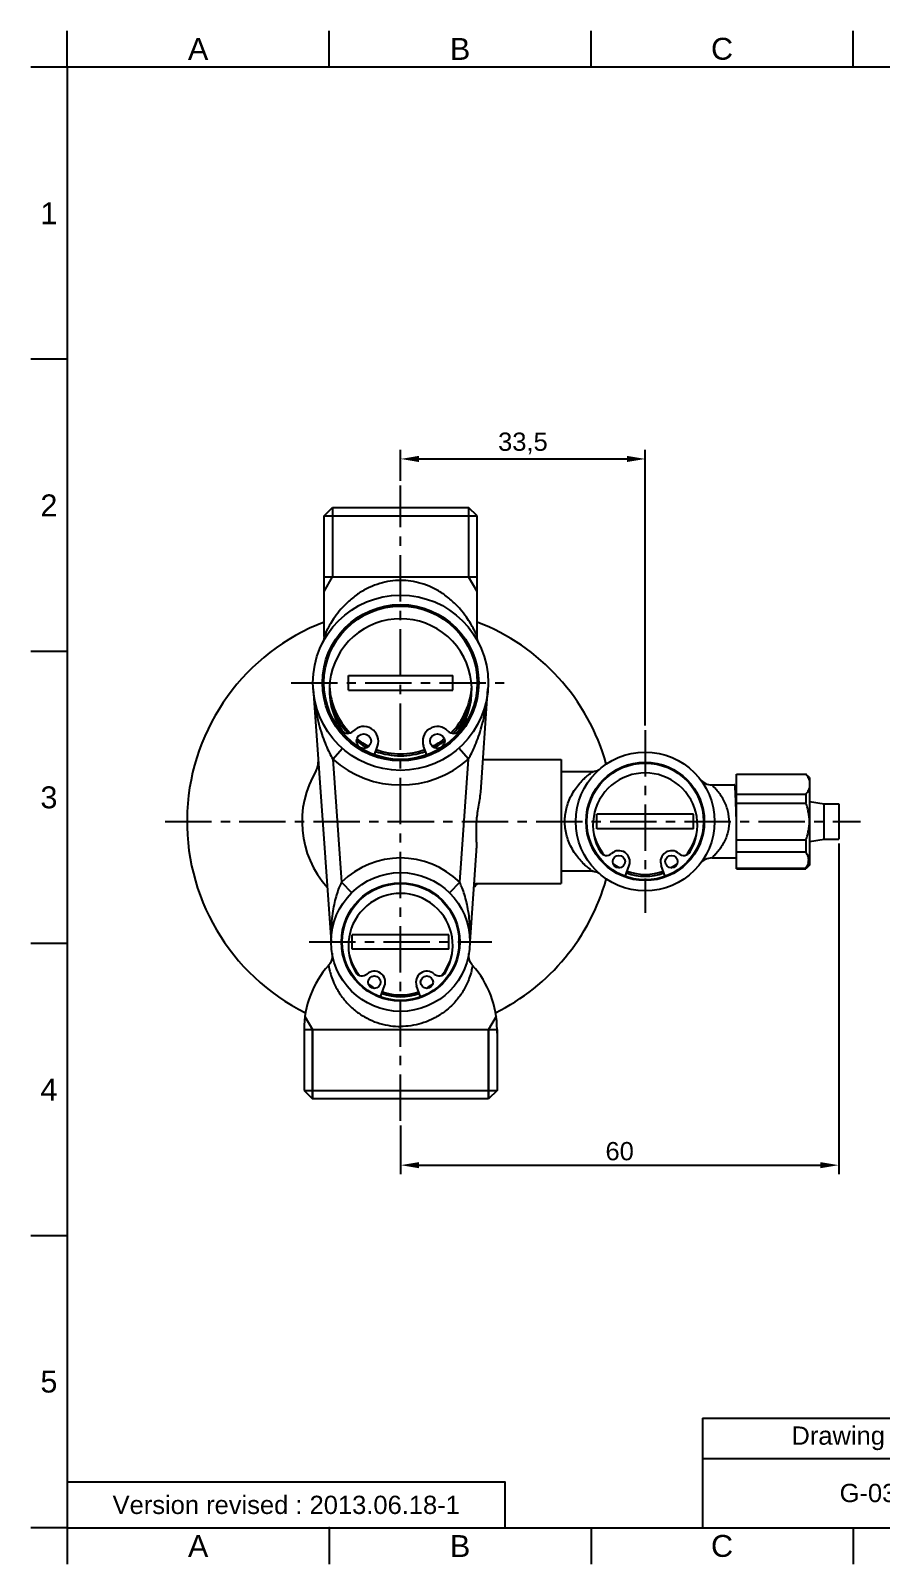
# Model space of a CAD drawing. Header units: millimetres. Extents: x 3143 to 4464, y 357 to 865.
# Drawn here: x 3143.1 to 3259.4, y 356.8 to 566.8 of the extents above; entities that cross this region are included whole.
import ezdxf

# ---------------------------------------------------------------- set-up
doc = ezdxf.new("R2010")
doc.units = ezdxf.units.MM
doc.header["$LTSCALE"] = 0.1
doc.linetypes.add('CENTERX2', pattern=[101.6, 63.5, -12.7, 12.7, -12.7])
for name, color, linetype in [('CENTER', 1, 'CENTERX2'), ('DIM', 3, 'Continuous'), ('FORM', 7, 'Continuous'), ('TEXT', 2, 'Continuous')]:
    doc.layers.add(name, color=color, linetype=linetype)
doc.styles.get("Standard").update_dxf_attribs({"font": 'arial_0.ttf'})
doc.dimstyles.new('ISO-25', dxfattribs={"dimtxt": 2.5, "dimasz": 2.5, "dimexe": 1.25, "dimexo": 0.625, "dimtad": 1, "dimtxsty": 'Standard', "dimcen": 2.5, "dimadec": 0, "dimazin": 0, "dimtfac": 1, "dimtmove": 0, "dimatfit": 3, "dimfxl": 1, "dimarcsym": 0})

# ---------------------------------------------------------------- blocks, each defined once
blk = doc.blocks.new('*D131')
at = {"layer": 'Defpoints', "color": 0, "transparency": 16777216}
for p in [(3227.24, 508.12), (3193.74, 504.48), (3227.24, 470.98)]:
    blk.add_point(p, dxfattribs=at)
at = {"layer": 'DIM', "color": 0, "lineweight": -2, "transparency": 16777216}
for p, q in [((3193.74, 505.1), (3193.74, 509.37)), ((3227.24, 471.6), (3227.24, 509.37)), ((3196.24, 508.12), (3224.74, 508.12))]:
    blk.add_line(p, q, dxfattribs=at)
at = {"layer": 'DIM', "color": 0, "transparency": 16777216}
for points in [[(3196.24, 508.54), (3196.24, 507.7), (3193.74, 508.12)], [(3224.74, 508.54), (3224.74, 507.7), (3227.24, 508.12)]]:
    blk.add_solid(points, dxfattribs=at)
at = {"layer": 'DIM', "color": 0, "transparency": 16777216, "insert": (3210.49, 510.25), "char_height": 2.5, "attachment_point": 5}
blk.add_mtext('33,5', dxfattribs=at)
blk = doc.blocks.new('*D136')
at = {"layer": 'Defpoints', "color": 0, "transparency": 16777216}
for p in [(3253.74, 456.08), (3193.74, 417.48), (3253.74, 411.42)]:
    blk.add_point(p, dxfattribs=at)
at = {"layer": 'DIM', "color": 0, "lineweight": -2, "transparency": 16777216}
for p, q in [((3253.74, 455.45), (3253.74, 410.17)), ((3193.74, 416.85), (3193.74, 410.17)), ((3196.24, 411.42), (3251.24, 411.42))]:
    blk.add_line(p, q, dxfattribs=at)
at = {"layer": 'DIM', "color": 0, "transparency": 16777216}
for points in [[(3196.24, 411.83), (3196.24, 411), (3193.74, 411.42)], [(3251.24, 411.83), (3251.24, 411), (3253.74, 411.42)]]:
    blk.add_solid(points, dxfattribs=at)
at = {"layer": 'DIM', "color": 0, "transparency": 16777216, "insert": (3223.74, 413.32), "char_height": 2.5, "attachment_point": 5}
blk.add_mtext('60', dxfattribs=at)

msp = doc.modelspace()

# ---------------------------------------------------------------- linework, layer by layer
for p, q in [((3183.258, 500.317), (3184.42, 501.479)), ((3183.258, 483.828), (3183.258, 500.317)), ((3184.42, 501.479), (3203.051, 501.479)), ((3184.42, 501.479), (3184.42, 491.979)), ((3204.213, 500.317), (3203.051, 501.479)), ((3203.051, 501.479), (3203.051, 491.979)), ((3204.213, 483.828), (3204.213, 500.317)), ((3183.258, 491.979), (3204.213, 491.979)), ((3183.258, 489.967), (3184.42, 491.979)), ((3204.213, 489.967), (3203.051, 491.979)), ((3186.594, 476.479), (3186.594, 478.479)), ((3186.594, 478.479), (3200.877, 478.479)), ((3200.877, 476.479), (3200.877, 478.479)), ((3181.765, 476.634), (3184.212, 441.978)), ((3186.594, 476.479), (3200.877, 476.479)), ((3204.706, 462.479), (3205.706, 476.634)), ((3184.45, 467.001), (3185.777, 468.498)), ((3190.144, 467.613), (3190.575, 468.795)), ((3197.326, 467.613), (3196.896, 468.795)), ((3203.021, 467.001), (3201.694, 468.498)), ((3184.45, 467.001), (3185.64, 450.147)), ((3201.831, 450.147), (3203.021, 467.001)), ((3205.022, 466.979), (3215.735, 466.979)), ((3215.735, 466.979), (3215.735, 449.98)), ((3220.01, 465.279), (3215.735, 465.279)), ((3239.735, 464.979), (3249.235, 464.979)), ((3239.735, 451.979), (3239.735, 464.979)), ((3239.735, 464.954), (3249.235, 464.954)), ((3249.735, 464.479), (3249.235, 464.979)), ((3249.235, 464.979), (3249.235, 464.954)), ((3249.735, 464.479), (3249.735, 452.479)), ((3236.374, 463.479), (3239.488, 463.479)), ((3239.493, 463.476), (3239.488, 463.479)), ((3239.735, 462.214), (3249.235, 462.214)), ((3249.235, 462.214), (3249.235, 460.979)), ((3239.735, 460.979), (3249.235, 460.979)), ((3249.735, 461.213), (3251.735, 460.879)), ((3251.735, 460.879), (3253.735, 460.879)), ((3251.735, 456.079), (3251.735, 460.879)), ((3253.735, 460.879), (3253.735, 456.079)), ((3233.85, 459.479), (3220.621, 459.479)), ((3220.621, 457.479), (3220.621, 459.479)), ((3233.85, 457.479), (3233.85, 459.479)), ((3233.85, 457.479), (3220.621, 457.479)), ((3239.735, 455.979), (3249.235, 455.979)), ((3249.235, 455.979), (3249.235, 454.306)), ((3249.735, 455.746), (3251.735, 456.079)), ((3251.735, 456.079), (3253.735, 456.079)), ((3203.259, 441.978), (3204.142, 454.479)), ((3239.735, 454.306), (3249.235, 454.306)), ((3220.01, 451.679), (3215.735, 451.679)), ((3224.499, 450.962), (3225.047, 452.466)), ((3229.972, 450.962), (3229.424, 452.466)), ((3236.374, 453.479), (3239.735, 453.479)), ((3239.735, 452.077), (3249.235, 452.077)), ((3239.735, 451.979), (3249.235, 451.979)), ((3249.735, 452.479), (3249.235, 451.979)), ((3249.235, 452.077), (3249.235, 451.979)), ((3185.64, 450.147), (3187.048, 448.727)), ((3201.831, 450.147), (3200.423, 448.727)), ((3203.825, 449.979), (3215.735, 449.979)), ((3187.121, 440.979), (3187.121, 442.979)), ((3200.35, 442.979), (3187.121, 442.979)), ((3200.35, 440.979), (3200.35, 442.979)), ((3200.35, 440.979), (3187.121, 440.979)), ((3191.001, 434.466), (3191.547, 435.966)), ((3196.47, 434.465), (3195.924, 435.966)), ((3180.638, 431.779), (3181.677, 429.979)), ((3206.833, 431.779), (3205.794, 429.979)), ((3180.515, 429.979), (3180.515, 421.641)), ((3180.515, 429.979), (3206.956, 429.979)), ((3181.677, 429.979), (3181.677, 420.479)), ((3181.677, 420.479), (3181.677, 429.979)), ((3205.794, 429.979), (3205.794, 420.479)), ((3205.794, 420.479), (3205.794, 429.979)), ((3206.956, 429.512), (3206.956, 429.979)), ((3206.956, 429.979), (3206.956, 421.641)), ((3180.515, 421.641), (3181.677, 420.479)), ((3205.794, 420.479), (3181.677, 420.479)), ((3206.956, 421.641), (3205.794, 420.479)), ((3235.081, 376.762), (3235.081, 361.762))]:
    msp.add_line(p, q)
at = {"ltscale": 0.5}
for p, q in [((3183.258, 500.317), (3204.213, 500.317)), ((3180.515, 421.641), (3206.956, 421.641))]:
    msp.add_line(p, q, dxfattribs=at)
for centre, radius in [((3193.735, 477.479), 12), ((3193.735, 477.479), 10.7), ((3193.735, 477.479), 10.5), ((3188.695, 469.479), 1), ((3198.776, 469.479), 1), ((3227.235, 458.479), 9.5), ((3227.235, 458.479), 8.1), ((3227.235, 458.479), 8), ((3223.637, 452.979), 0.85), ((3230.833, 452.979), 0.85), ((3193.735, 441.979), 9.5), ((3193.735, 441.979), 8.1), ((3193.735, 441.979), 8), ((3190.137, 436.479), 0.85), ((3197.333, 436.479), 0.85)]:
    msp.add_circle(centre, radius)
for centre, radius, start, end in [((3193.735, 458.479), 29.25, 110.99097, 243.58079), ((3193.735, 476.479), 9.75, 325.62222, 214.37778), ((3193.735, 458.479), 29.25, 15.5926, 69.00903), ((3193.735, 477.479), 9.75, 182.92847, 224.94198), ((3193.735, 477.479), 9.75, 315.05802, 357.07209), ((3193.735, 477.479), 10, 197.17975, 223.9596), ((3193.735, 477.479), 10, 316.04041, 342.81981), ((3186.514, 471.539), 1, 214.37778, 316.65055), ((3188.695, 469.479), 2, 340, 136.65055), ((3198.776, 469.479), 2, 43.34945, 200), ((3200.957, 471.539), 1, 223.34945, 325.62222), ((3193.735, 477.479), 10, 232.84443, 242.73326), ((3193.735, 477.479), 9.75, 232.08766, 243.49321), ((3193.735, 477.479), 9.75, 250, 290), ((3193.735, 477.479), 9.75, 296.50318, 307.91628), ((3193.735, 477.479), 10, 297.26589, 307.15643), ((3180.475, 466.505), 2, 328.81406, 4.03826), ((3193.735, 477.479), 14, 228.45349, 311.5465), ((3193.735, 477.479), 10, 250.00001, 289.99999), ((3193.735, 458.479), 13.5, 148.81406, 221.8737), ((3227.235, 457.979), 7.15, 329.17433, 210.82567), ((3236.36, 465.479), 2, 217.4967, 270), ((3227.235, 458.479), 7.25, 193.45663, 219.36098), ((3227.235, 458.479), 7.25, 320.63902, 346.54337), ((3221.954, 454.828), 1, 210.82567, 312.31729), ((3223.637, 452.979), 1.5, 340, 132.31729), ((3230.833, 452.979), 1.5, 47.68271, 200), ((3232.517, 454.828), 1, 227.68271, 329.17433), ((3193.735, 441.979), 11.5, 45.25627, 134.74371), ((3227.235, 458.479), 7.25, 232.52856, 241.08597), ((3227.235, 458.479), 7.25, 249.99823, 290.00177), ((3227.235, 458.479), 7.25, 298.91403, 307.47144), ((3236.36, 451.479), 2, 90, 142.5033), ((3193.735, 458.479), 13.5, 318.1263, 320.97475), ((3193.735, 458.479), 29.25, 296.41921, 344.4074), ((3227.235, 458.479), 7.5, 250, 290), ((3193.735, 441.479), 7.15, 329.17433, 210.82567), ((3193.735, 441.979), 7.25, 193.45663, 219.36098), ((3193.735, 441.979), 7.25, 320.63902, 346.54337), ((3193.735, 429.979), 13.22, 138.29712, 180), ((3188.454, 438.328), 1, 210.82567, 312.31729), ((3190.137, 436.479), 1.5, 340, 132.31729), ((3197.333, 436.479), 1.5, 47.68271, 200), ((3199.017, 438.328), 1, 227.68271, 329.17433), ((3193.735, 429.979), 13.22, 0, 41.7033), ((3193.735, 441.979), 7.25, 232.52856, 241.08597), ((3193.735, 441.979), 7.5, 249.99945, 290.00055), ((3193.735, 441.979), 7.25, 249.99823, 290.00177), ((3193.735, 441.979), 7.25, 298.91403, 307.47144)]:
    msp.add_arc(centre, radius, start, end)
for points, start_tangent, end_tangent in [([(3204.213, 483.828), (3204.171, 483.925), (3204.029, 484.242), (3203.762, 484.788), (3203.348, 485.538), (3202.753, 486.462), (3201.919, 487.53), (3200.814, 488.657), (3199.464, 489.705), (3198.004, 490.524), (3196.56, 491.069), (3195.137, 491.379), (3193.726, 491.479), (3192.313, 491.376), (3190.896, 491.065), (3189.454, 490.518), (3188.002, 489.702), (3186.662, 488.661), (3185.556, 487.536), (3184.721, 486.466), (3184.124, 485.541), (3183.71, 484.79), (3183.442, 484.242), (3183.3, 483.925), (3183.258, 483.828)], (-0.392921, 0.9195723), (-0.3928982, -0.919582)), ([(3183.258, 483.828), (3183.253, 483.693), (3183.214, 483.411), (3183.141, 483.155), (3183.043, 482.927)], (-0.0000186, -1), (-0.4506248, -0.8927134)), ([(3204.429, 482.924), (3204.303, 483.234), (3204.227, 483.595), (3204.213, 483.828)], (-0.4523427, 0.8918442), (-0.0001134, 1)), ([(3181.765, 476.634), (3181.97, 474.696), (3182.272, 472.972), (3182.641, 471.446), (3183.058, 470.1), (3183.507, 468.917), (3183.979, 467.881), (3184.45, 467.001)], (0.0704768, -0.9975134), (0.5021071, -0.8648054)), ([(3203.021, 467.001), (3203.492, 467.881), (3203.964, 468.917), (3204.413, 470.101), (3204.83, 471.448), (3205.199, 472.974), (3205.501, 474.698), (3205.706, 476.634)], (0.5021065, 0.8648058), (0.0704766, 0.9975134)), ([(3216.235, 458.479), (3216.288, 459.363), (3216.451, 460.256), (3216.731, 461.154), (3217.14, 462.058), (3217.67, 462.929), (3218.272, 463.704), (3218.87, 464.332), (3219.369, 464.778), (3219.726, 465.065), (3219.937, 465.222), (3220.017, 465.279)], (0.0001074, 1), (-0.8179821, -0.5752437)), ([(3220.894, 465.563), (3220.675, 465.431), (3220.31, 465.308), (3220.017, 465.279)], (-0.8113572, -0.5845507), (-0.9999999, -0.000338)), ([(3249.735, 464.145), (3249.615, 464.408), (3249.449, 464.676), (3249.235, 464.954)], (-0.350179, 0.9366828), (-0.6445776, 0.7645389)), ([(3204.155, 458.479), (3204.255, 459.455), (3204.409, 460.449), (3204.585, 461.486), (3204.706, 462.479)], (0.0704225, 0.9975173), (0.0704225, 0.9975173)), ([(3238.735, 458.479), (3238.689, 459.214), (3238.548, 459.957), (3238.307, 460.7), (3237.967, 461.431), (3237.547, 462.116), (3237.104, 462.697), (3236.732, 463.112), (3236.488, 463.357), (3236.373, 463.466)], (-0.0001539, 1), (-0.6722829, -0.7402943)), ([(3239.735, 458.635), (3239.709, 459.451), (3239.677, 460.399), (3239.645, 461.268), (3239.614, 462.014), (3239.583, 462.635), (3239.551, 463.104), (3239.519, 463.389), (3239.492, 463.475)], (-0.0321318, 0.9994836), (-0.6068088, 0.7948479)), ([(3239.735, 463.214), (3239.645, 463.312), (3239.493, 463.476)], (-0.6786397, 0.7344713), (-0.6786146, 0.7344945)), ([(3249.235, 462.214), (3249.45, 462.492), (3249.615, 462.761), (3249.735, 463.023)], (0.6445776, 0.7645389), (0.350179, 0.9366828)), ([(3249.735, 458.479), (3249.704, 459.09), (3249.611, 459.705), (3249.456, 460.332), (3249.235, 460.979)], (0.0000019, 1), (-0.3589791, 0.9333456)), ([(3204.142, 454.479), (3204.16, 455.489), (3204.13, 456.551), (3204.118, 457.55), (3204.155, 458.479)], (0.0704225, 0.9975173), (0.0704225, 0.9975173)), ([(3220.017, 451.679), (3219.937, 451.736), (3219.726, 451.894), (3219.368, 452.181), (3218.87, 452.628), (3218.271, 453.256), (3217.669, 454.03), (3217.14, 454.901), (3216.731, 455.805), (3216.451, 456.703), (3216.288, 457.596), (3216.235, 458.479)], (0.8178937, -0.5753693), (-0.0001125, 1)), ([(3238.735, 458.479), (3238.689, 457.745), (3238.548, 457.002), (3238.307, 456.259), (3237.967, 455.528), (3237.547, 454.843), (3237.104, 454.262), (3236.732, 453.846), (3236.488, 453.602), (3236.373, 453.492)], (-0.0001476, -1), (-0.6729672, 0.7396723)), ([(3249.235, 455.979), (3249.456, 456.627), (3249.611, 457.253), (3249.704, 457.869), (3249.735, 458.479)], (0.3589791, 0.9333456), (-0.0000019, 1)), ([(3249.235, 452.077), (3249.43, 452.404), (3249.558, 452.722), (3249.622, 453.035), (3249.622, 453.348), (3249.558, 453.661), (3249.43, 453.979), (3249.235, 454.306)], (0.5656528, 0.8246435), (-0.5656528, 0.8246435)), ([(3220.017, 451.679), (3220.31, 451.65), (3220.675, 451.527), (3220.894, 451.396)], (0.9999999, -0.0003377), (0.811382, -0.5845162)), ([(3185.64, 450.147), (3185.298, 449.371), (3184.975, 448.453), (3184.69, 447.4), (3184.455, 446.201), (3184.288, 444.858), (3184.208, 443.452), (3184.216, 442.119)], (-0.4403164, -0.8978427), (0.0351952, -0.9993805)), ([(3203.255, 442.119), (3203.262, 443.477), (3203.18, 444.887), (3203.012, 446.223), (3202.778, 447.415), (3202.494, 448.462), (3202.172, 449.375), (3201.831, 450.147)], (0.0351954, 0.9993804), (-0.4403196, 0.8978411)), ([(3184.216, 442.119), (3184.223, 441.94)], (0.0351892, -0.9993807), (0.0430339, -0.9990736)), ([(3203.251, 442.029), (3203.255, 442.119)], (0.0391126, 0.9992348), (0.0351895, 0.9993807)), ([(3184.36, 440.445), (3184.374, 439.899), (3184.239, 439.367), (3183.964, 438.892), (3183.878, 438.789)], (0.1615307, -0.9868677), (-0.6665052, -0.7455004)), ([(3203.593, 438.789), (3203.394, 439.053), (3203.187, 439.49), (3203.091, 439.964), (3203.111, 440.445)], (-0.666199, 0.745774), (0.1615399, 0.9868662)), ([(3183.878, 438.787), (3183.878, 438.785), (3183.886, 438.74), (3183.924, 438.529), (3184.008, 438.133), (3184.175, 437.51), (3184.494, 436.611), (3185.034, 435.498), (3185.851, 434.269), (3186.921, 433.099), (3187.565, 432.547)], (-0.9968217, -0.0796648), (0.7863704, -0.6177552)), ([(3203.593, 438.787), (3203.592, 438.785), (3203.585, 438.74), (3203.547, 438.529), (3203.463, 438.133), (3203.296, 437.51), (3202.977, 436.611), (3202.437, 435.498), (3201.62, 434.269), (3200.549, 433.099), (3199.906, 432.547)], (0.9968217, -0.0796648), (-0.7863704, -0.6177552)), ([(3187.565, 432.547), (3188.154, 432.118), (3189.488, 431.362), (3190.903, 430.824), (3192.34, 430.512), (3193.735, 430.414)], (0.7863704, -0.6177552), (1, -0.0001202)), ([(3199.906, 432.547), (3199.317, 432.118), (3197.983, 431.362), (3196.568, 430.824), (3195.131, 430.512), (3193.735, 430.414)], (-0.7863704, -0.6177552), (-1, -0.0001202))]:
    msp.add_spline(points, degree=3, dxfattribs=dict(start_tangent=start_tangent, end_tangent=end_tangent))
at = {"layer": 'CENTER'}
for p, q in [((3193.735, 417.479), (3193.735, 504.479)), ((3178.735, 477.479), (3208.735, 477.479)), ((3227.235, 470.979), (3227.235, 445.979)), ((3161.485, 458.479), (3256.735, 458.479)), ((3181.235, 441.979), (3206.235, 441.979))]:
    msp.add_line(p, q, dxfattribs=at)
at = {"layer": 'FORM'}
for p, q in [((3148.075, 561.762), (3148.075, 566.762)), ((3183.95, 561.762), (3183.95, 566.762)), ((3219.825, 561.762), (3219.825, 566.762)), ((3255.7, 561.762), (3255.7, 566.762)), ((3148.075, 561.762), (3143.075, 561.762)), ((3435.075, 561.762), (3148.075, 561.762)), ((3148.075, 561.762), (3148.075, 361.762)), ((3148.075, 521.762), (3143.075, 521.762)), ((3148.075, 481.762), (3143.075, 481.762)), ((3148.075, 441.762), (3143.075, 441.762)), ((3148.075, 401.762), (3143.075, 401.762)), ((3235.081, 376.762), (3435.075, 376.762)), ((3235.081, 371.262), (3375.075, 371.262)), ((3148.075, 361.762), (3143.075, 361.762)), ((3148.075, 361.762), (3435.075, 361.762)), ((3148.075, 361.762), (3148.075, 356.762)), ((3148.075, 361.762), (3173.075, 361.762)), ((3183.95, 361.762), (3183.95, 356.762)), ((3219.825, 361.762), (3219.825, 356.762)), ((3255.7, 361.762), (3255.7, 356.762))]:
    msp.add_line(p, q, dxfattribs=at)
msp.add_lwpolyline([(3148.075, 361.762), (3208.075, 361.762), (3208.075, 368.012), (3148.075, 368.012)], close=True, dxfattribs=at)
for p in [(3148.075, 521.762), (3148.075, 481.762), (3148.075, 441.762), (3148.075, 401.762), (3183.95, 361.762)]:
    msp.add_point(p, dxfattribs=at)

# ---------------------------------------------------------------- texts
at = {"layer": 'FORM', "char_height": 3, "attachment_point": 5}
for s, width, insert in [('A', 5, (3166.012, 564.262)), ('B', 5, (3201.887, 564.262)), ('C', 5, (3237.762, 564.262)), ('1', 40, (3145.575, 541.762)), ('2', 40, (3145.575, 501.762)), ('3', 40, (3145.575, 461.762)), ('4', 40, (3145.575, 421.762)), ('5', 40, (3145.575, 381.762)), ('A', 5, (3166.012, 359.262)), ('B', 5, (3201.887, 359.262)), ('C', 5, (3237.762, 359.262))]:
    msp.add_mtext_dynamic_manual_height_columns(s, width=width, gutter_width=12.5, heights=[0], dxfattribs=dict(at, insert=insert))
at = {"layer": 'TEXT', "char_height": 2.5, "attachment_point": 5}
for s, width, insert in [('Drawing number', 50, (3260.075, 374.012)), ('Version revised : 2013.06.18-1', 60, (3178.075, 364.887))]:
    msp.add_mtext_dynamic_manual_height_columns(s, width=width, gutter_width=12.5, heights=[0], dxfattribs=dict(at, insert=insert))
at = {"layer": 'TEXT', "linetype": 'CENTERX2', "insert": (3260.078, 366.512), "char_height": 2.5, "attachment_point": 5}
msp.add_mtext_dynamic_manual_height_columns('G-032O', width=49.99386, gutter_width=12.5, heights=[0], dxfattribs=at)

# ---------------------------------------------------------------- dimensions: what is measured, and where the dimension line sits
at = {"layer": 'DIM'}
for base, p1, p2, picture, middle in [((3227.235, 508.119), (3193.735, 504.479), (3227.235, 470.979), '*D131', (3210.485, 510.246)), ((3253.735, 411.417), (3193.735, 417.479), (3253.735, 456.079), '*D136', (3223.735, 413.318))]:
    dim = msp.add_linear_dim(base=base, p1=p1, p2=p2, dimstyle='ISO-25', dxfattribs=at)
    dim.commit()
    dim.dimension.update_dxf_attribs({"geometry": picture, "text_midpoint": middle})

doc.saveas('drawing.dxf')
